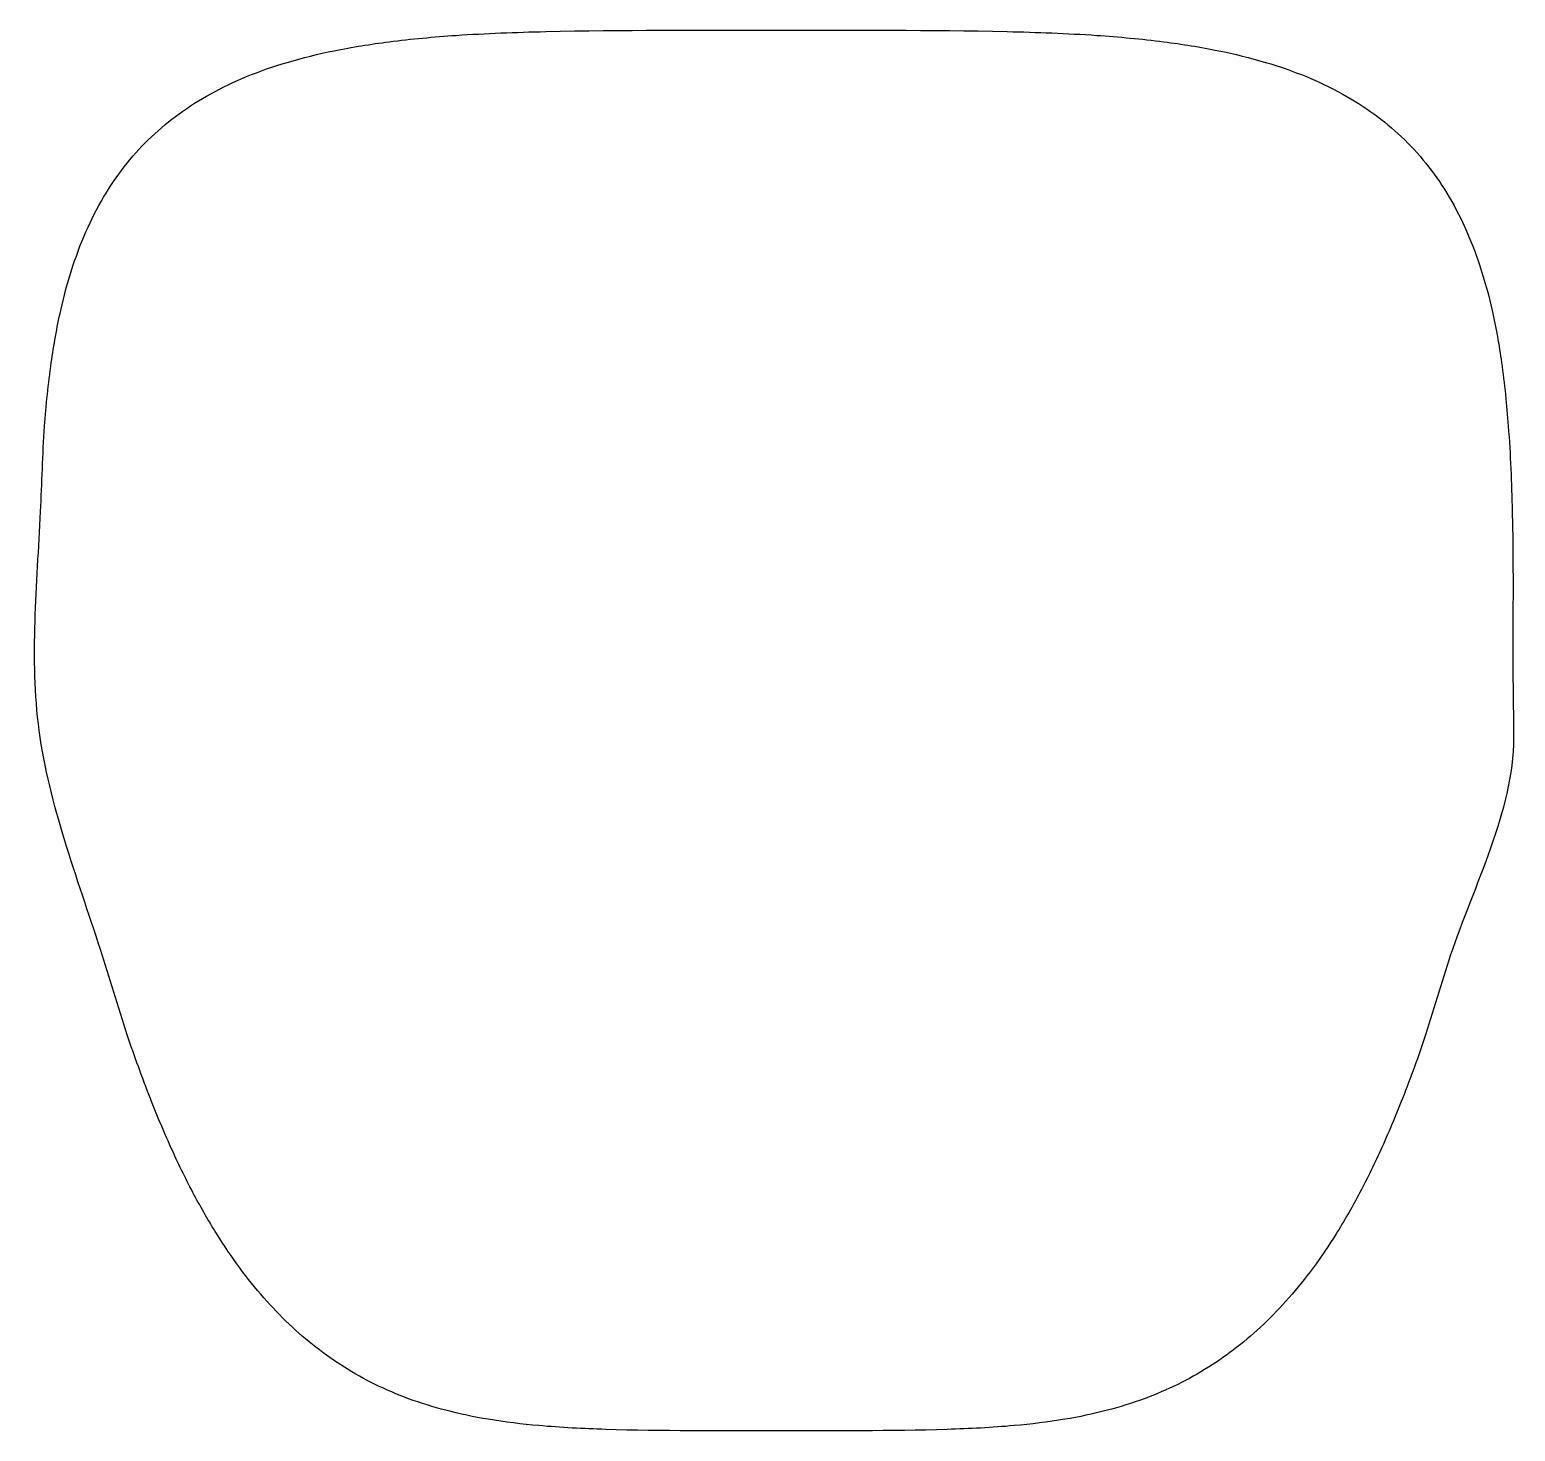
# Model space of a CAD drawing. Header units: millimetres. Extents: x -122 to 120, y -114 to 114.
import ezdxf

# ---------------------------------------------------------------- set-up
doc = ezdxf.new("R2010")
doc.units = ezdxf.units.MM

msp = doc.modelspace()

# ---------------------------------------------------------------- linework, layer by layer
msp.add_open_spline([(120, 0), (119.74, 11.84), (120.18, 28.42), (119.33, 48.39), (118.24, 59.32), (116.7, 68.06), (114.7, 75.44), (112.24, 81.85), (109.29, 87.47), (105.83, 92.41), (101.82, 96.76), (97.25, 100.56), (92.04, 103.84), (86.13, 106.64), (79.4, 108.97), (71.62, 110.86), (62.43, 112.32), (50.93, 113.37), (29.9, 114.13), (0, 113.91), (-29.9, 114.13), (-50.93, 113.37), (-62.43, 112.32), (-71.62, 110.86), (-79.4, 108.97), (-86.13, 106.64), (-92.04, 103.84), (-97.25, 100.56), (-101.82, 96.76), (-105.83, 92.41), (-109.29, 87.47), (-112.24, 81.85), (-114.7, 75.44), (-116.7, 68.06), (-118.23, 59.32), (-119.36, 48.38), (-119.86, 28.44), (-122.8, -0.83), (-112.02, -28.48), (-106.17, -48.45), (-102.2, -59.36), (-98.56, -68.08), (-94.95, -75.45), (-91.29, -81.83), (-87.51, -87.42), (-83.57, -92.35), (-79.43, -96.68), (-75.04, -100.47), (-70.36, -103.76), (-65.3, -106.58), (-59.78, -108.93), (-53.62, -110.84), (-46.53, -112.31), (-37.83, -113.36), (-22.17, -114.13), (0, -113.91), (22.17, -114.13), (37.83, -113.36), (46.53, -112.31), (53.62, -110.84), (59.78, -108.93), (65.3, -106.58), (70.36, -103.76), (75.04, -100.47), (79.43, -96.68), (83.57, -92.35), (87.51, -87.42), (91.29, -81.83), (94.95, -75.45), (98.56, -68.08), (102.2, -59.36), (106.21, -48.46), (111.68, -28.45), (120.27, -12.3), (120, 0)], degree=3, knots=[0, 0, 0, 0, 35.669087, 49.543202, 59.967003, 68.606531, 76.125312, 82.891165, 89.155174, 95.116696, 100.951644, 106.826335, 112.906116, 119.364605, 126.399234, 134.262174, 143.329662, 154.290886, 168.892208, 206.438483, 243.984763, 258.586086, 269.547309, 278.614797, 286.477737, 293.512366, 299.970856, 306.050636, 311.925328, 317.760276, 323.721797, 329.985806, 336.751659, 344.27044, 352.909968, 363.333769, 377.207885, 412.876968, 449.910397, 464.440583, 475.467855, 484.694954, 492.778192, 500.059549, 506.752281, 513.009494, 518.956034, 524.706405, 530.377104, 536.097631, 542.023996, 548.361541, 555.414686, 563.724585, 574.618256, 602.420553, 630.222855, 641.116525, 649.426425, 656.47957, 662.817115, 668.74348, 674.464006, 680.134706, 685.885077, 691.831617, 698.08883, 704.781561, 712.062919, 720.146156, 729.373256, 740.400528, 754.930714, 791.96414, 791.96414, 791.96414, 791.96414])

doc.saveas('drawing.dxf')
